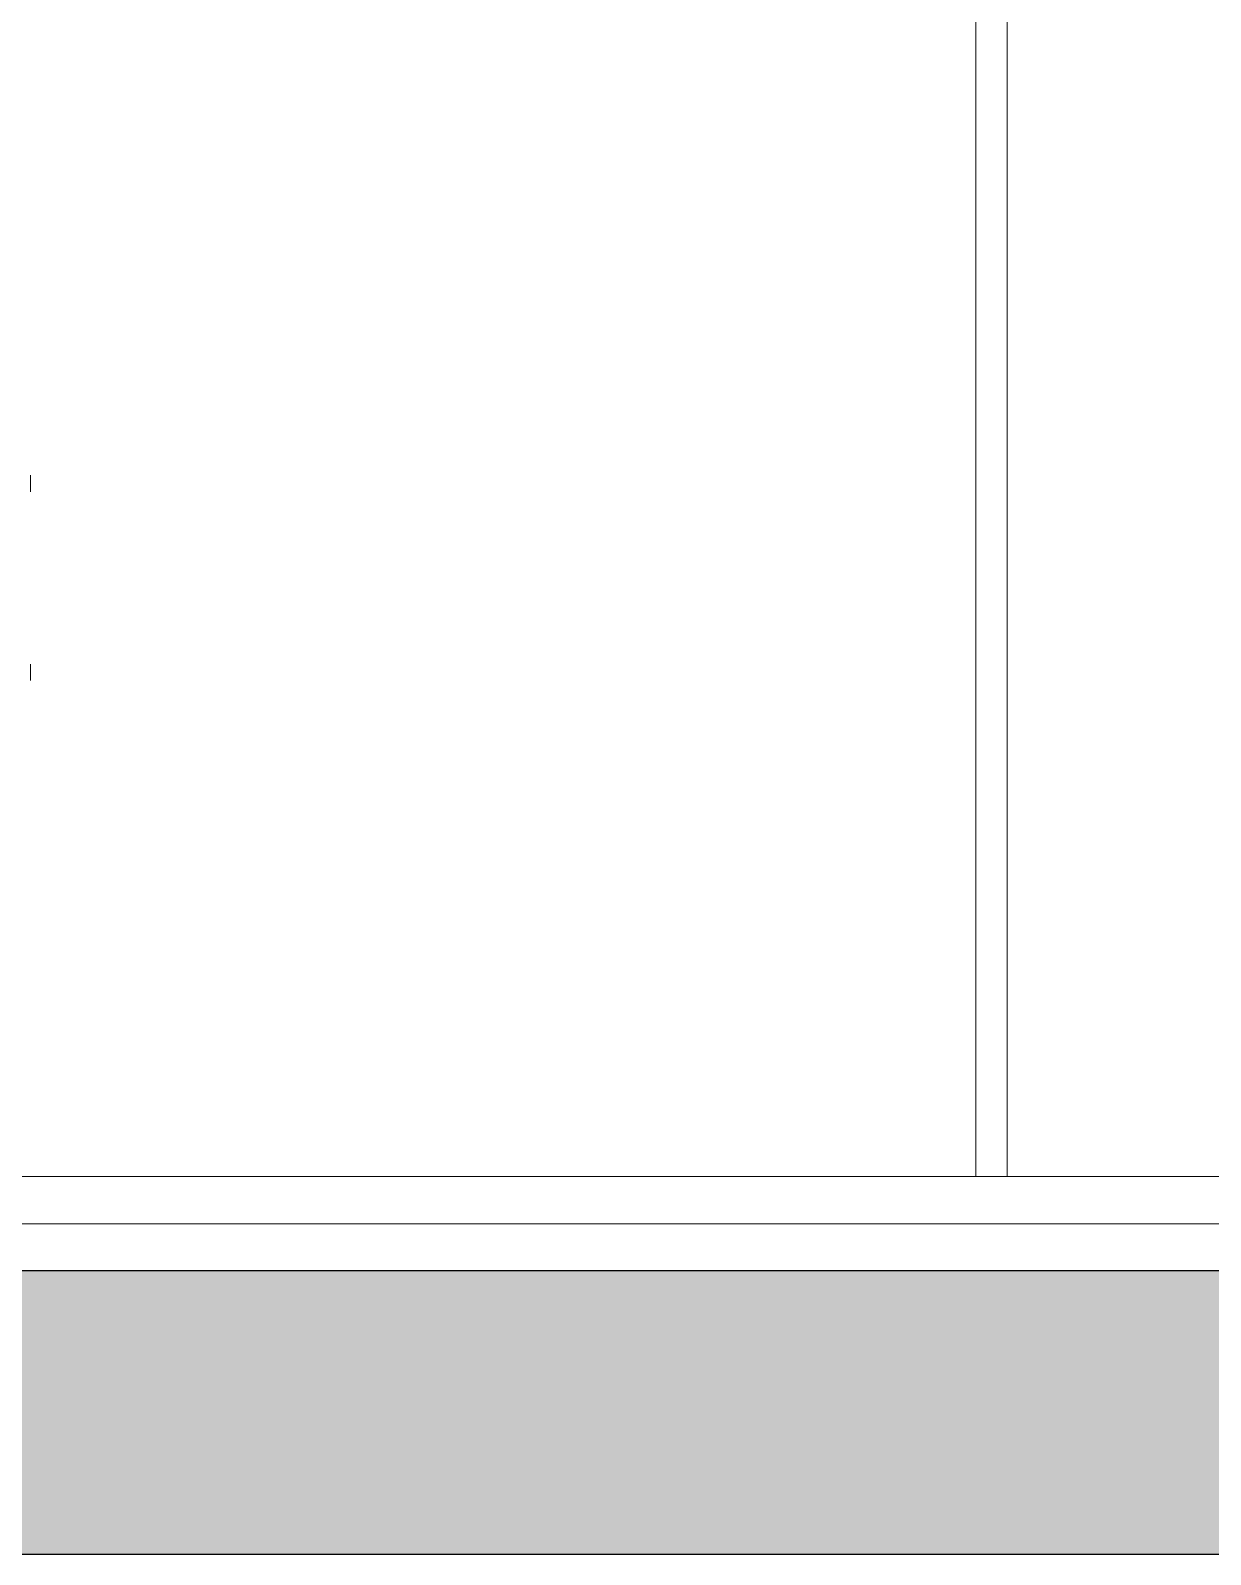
# Model space of a CAD drawing. Header units: inches. Extents: x 211391 to 214260, y -106888 to -102532.
# Drawn here: x 213173.39 to 213192.11, y -105666.9 to -105642.72 of the extents above; entities that cross this region are included whole.
import ezdxf

# ---------------------------------------------------------------- set-up
doc = ezdxf.new("R2010")
doc.units = ezdxf.units.IN
doc.header["$MEASUREMENT"] = 0
for name, color, linetype, lineweight in [('FIXTURES', 8, 'Continuous', 9), ('GLASS', 4, 'Continuous', 18), ('HATCH', 251, 'Continuous', 13), ('STONE', 1, 'Continuous', 18), ('WALL', 5, 'Continuous', 25)]:
    doc.layers.add(name, color=color, linetype=linetype, lineweight=lineweight)

# ---------------------------------------------------------------- blocks, each defined once
blk = doc.blocks.new('ETJHTEj')
at = {"layer": 'FIXTURES', "color": 252, "extrusion": (-2.05085e-07, 7.76119e-08, 1)}
for p, q in [((1144.103, 548.881, 0), (1144.103, 548.62, 0)), ((1144.103, 545.886, 0), (1144.103, 545.625, 0))]:
    blk.add_line(p, q, dxfattribs=at)

msp = doc.modelspace()

# ---------------------------------------------------------------- hatches: boundary and pattern name
at = {"layer": 'HATCH', "ltscale": 15}
h = msp.add_hatch(color=256, dxfattribs=at)
h.dxf.hatch_style = 1
h.paths.add_polyline_path([(213240.888, -105666.905), (213240.888, -105662.405), (213138.888, -105662.405), (213138.888, -105666.905)])

# ---------------------------------------------------------------- linework, layer by layer
at = {"layer": 'GLASS', "ltscale": 20}
for p, q in [((213188.388, -105660.905), (213188.388, -105625.412)), ((213188.888, -105660.905), (213188.888, -105625.407))]:
    msp.add_line(p, q, dxfattribs=at)
at = {"layer": 'STONE'}
for points in [[(213140.388, -105654.905), (213140.388, -105660.905), (213240.888, -105660.905), (213240.888, -105662.405)], [(213138.888, -105655.655), (213139.638, -105655.655), (213139.638, -105661.655), (213240.138, -105661.655), (213240.138, -105662.405)]]:
    msp.add_lwpolyline(points, dxfattribs=at)
at = {"layer": 'WALL', "ltscale": 20}
for p, q in [((213240.888, -105662.405), (213138.888, -105662.405)), ((213240.888, -105666.905), (213138.888, -105666.905))]:
    msp.add_line(p, q, dxfattribs=at)

# ---------------------------------------------------------------- block references
at = {"layer": 'FIXTURES', "xscale": -1}
msp.add_blockref('ETJHTEj', (214317.491, -106198.658), dxfattribs=at)

doc.saveas('drawing.dxf')
